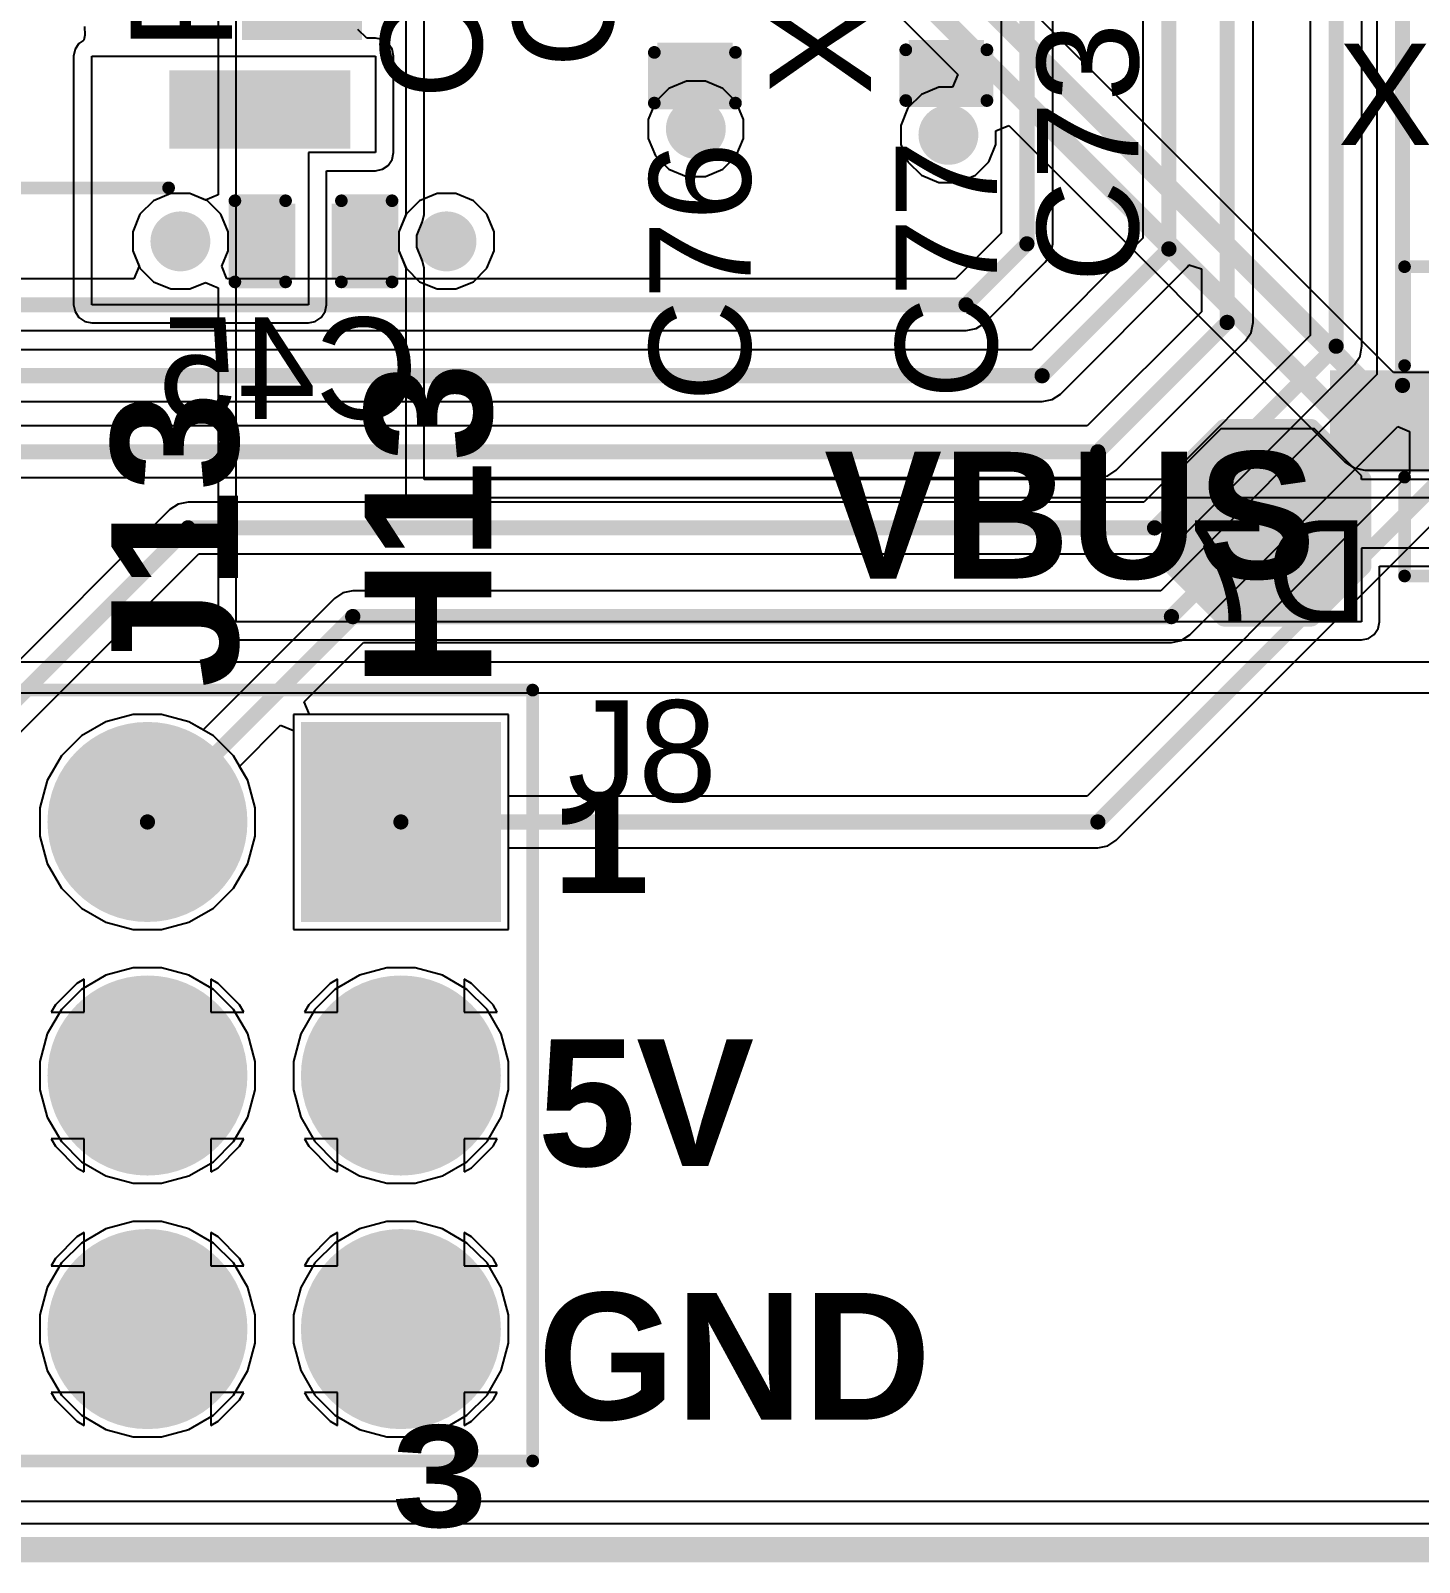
# Model space of a CAD drawing. Header units: inches. Extents: x 0 to 5376, y 0 to 5416.
# Drawn here: x 27.61 to 41.53, y -0.13 to 15.22 of the extents above; entities that cross this region are included whole.
import ezdxf

# ---------------------------------------------------------------- set-up
doc = ezdxf.new("R2010")
doc.units = ezdxf.units.IN
for name, color, linetype in [('Board Outline', 216, 'Continuous'), ('Bottom Layer', 5, 'Continuous'), ('Bottom Overlay', 54, 'Continuous'), ('Bottom Paste', 16, 'Continuous'), ('Bottom Solder', 6, 'Continuous'), ('Layer 1', 16, 'Continuous'), ('Layer 2', 76, 'Continuous'), ('Multi-Layer', 9, 'Continuous'), ('Pad Holes', 156, 'Continuous'), ('Top Layer', 1, 'Continuous'), ('Top Overlay', 2, 'Continuous'), ('Top Paste', 8, 'Continuous'), ('Top Solder', 216, 'Continuous'), ('Via Holes', 16, 'Continuous')]:
    doc.layers.add(name, color=color, linetype=linetype)
doc.styles.add('Arial', font='', dxfattribs={"height": 0.2})
doc.styles.add('Arial_Bold', font='', dxfattribs={"height": 0.2})
doc.styles.add('Courier New_Bold', font='', dxfattribs={"height": 0.2})
doc.styles.get('Arial').set_extended_font_data('Arial')
doc.styles.get('Arial_Bold').set_extended_font_data('Arial', bold=True)
doc.styles.get('Courier New_Bold').set_extended_font_data('Courier New', bold=True)

msp = doc.modelspace()

# ---------------------------------------------------------------- hatches: boundary and pattern name
at = {"layer": 'Bottom Layer'}
for points in [[(29.1, 14.717), (30.71, 14.717), (30.71, 14.137), (29.1, 14.137)], [(29.743, 12.789), (29.743, 13.424), (30.201, 13.424), (30.201, 12.789)], [(30.683, 12.789), (30.683, 13.424), (31.14, 13.424), (31.14, 12.789)], [(41.649, 11.713), (41.649, 10.893), (40.729, 10.893), (40.729, 11.713)], [(32.218, 6.39), (30.418, 6.39), (30.418, 8.19), (32.218, 8.19)]]:
    msp.add_hatch(color=5, dxfattribs=at).paths.add_polyline_path(points)
h = msp.add_hatch(color=5, dxfattribs=at)
edge = h.paths.add_edge_path()
edge.add_arc((34.274, 14.233), 0.3, 0, 360)
h = msp.add_hatch(color=5, dxfattribs=at)
edge = h.paths.add_edge_path()
edge.add_arc((36.805, 14.173), 0.3, 0, 360)
h = msp.add_hatch(color=5, dxfattribs=at)
edge = h.paths.add_edge_path()
edge.add_arc((29.108, 13.106), 0.3, 0, 360)
h = msp.add_hatch(color=5, dxfattribs=at)
edge = h.paths.add_edge_path()
edge.add_arc((31.775, 13.106), 0.3, 0, 360)
h = msp.add_hatch(color=5, dxfattribs=at)
edge = h.paths.add_edge_path()
edge.add_arc((28.778, 7.29), 0.9, 0, 360)
h = msp.add_hatch(color=5, dxfattribs=at)
edge = h.paths.add_edge_path()
edge.add_arc((28.778, 4.75), 0.9, 0, 360)
h = msp.add_hatch(color=5, dxfattribs=at)
edge = h.paths.add_edge_path()
edge.add_arc((31.318, 4.75), 0.9, 0, 360)
h = msp.add_hatch(color=5, dxfattribs=at)
edge = h.paths.add_edge_path()
edge.add_arc((28.778, 2.21), 0.9, 0, 360)
h = msp.add_hatch(color=5, dxfattribs=at)
edge = h.paths.add_edge_path()
edge.add_arc((31.318, 2.21), 0.9, 0, 360)
at = {"layer": 'Bottom Paste'}
for points in [[(29.1, 14.717), (30.71, 14.717), (30.71, 14.137), (29.1, 14.137)], [(29.743, 12.789), (29.743, 13.424), (30.201, 13.424), (30.201, 12.789)], [(30.683, 12.789), (30.683, 13.424), (31.14, 13.424), (31.14, 12.789)], [(41.649, 11.713), (41.649, 10.893), (40.729, 10.893), (40.729, 11.713)]]:
    msp.add_hatch(color=16, dxfattribs=at).paths.add_polyline_path(points)
at = {"layer": 'Bottom Solder'}
for points in [[(28.998, 14.819), (30.812, 14.819), (30.812, 14.036), (28.998, 14.036)], [(29.683, 12.729), (29.683, 13.484), (30.261, 13.484), (30.261, 12.729)], [(30.623, 12.729), (30.623, 13.484), (31.2, 13.484), (31.2, 12.729)], [(41.751, 11.815), (41.751, 10.791), (40.628, 10.791), (40.628, 11.815)], [(32.32, 6.288), (30.317, 6.288), (30.317, 8.291), (32.32, 8.291)]]:
    msp.add_hatch(color=6, dxfattribs=at).paths.add_polyline_path(points)
h = msp.add_hatch(color=6, dxfattribs=at)
edge = h.paths.add_edge_path()
edge.add_arc((28.778, 7.29), 1.002, 0, 360)
h = msp.add_hatch(color=6, dxfattribs=at)
edge = h.paths.add_edge_path()
edge.add_arc((28.778, 4.75), 1.002, 0, 360)
h = msp.add_hatch(color=6, dxfattribs=at)
edge = h.paths.add_edge_path()
edge.add_arc((31.318, 4.75), 1.002, 0, 360)
h = msp.add_hatch(color=6, dxfattribs=at)
edge = h.paths.add_edge_path()
edge.add_arc((28.778, 2.21), 1.002, 0, 360)
h = msp.add_hatch(color=6, dxfattribs=at)
edge = h.paths.add_edge_path()
edge.add_arc((31.318, 2.21), 1.002, 0, 360)
at = {"layer": 'Layer 1'}
h = msp.add_hatch(color=16, dxfattribs=at)
edge = h.paths.add_edge_path()
edge.add_arc((34.274, 14.233), 0.3, 0, 360)
h = msp.add_hatch(color=16, dxfattribs=at)
edge = h.paths.add_edge_path()
edge.add_arc((36.805, 14.173), 0.3, 0, 360)
h = msp.add_hatch(color=16, dxfattribs=at)
edge = h.paths.add_edge_path()
edge.add_arc((29.108, 13.106), 0.3, 0, 360)
h = msp.add_hatch(color=16, dxfattribs=at)
edge = h.paths.add_edge_path()
edge.add_arc((31.775, 13.106), 0.3, 0, 360)
h = msp.add_hatch(color=16, dxfattribs=at)
edge = h.paths.add_edge_path()
edge.add_arc((28.778, 7.29), 0.9, 0, 360)
msp.add_hatch(color=16, dxfattribs=at).paths.add_polyline_path([(32.218, 6.39), (30.418, 6.39), (30.418, 8.19), (32.218, 8.19)])
h = msp.add_hatch(color=16, dxfattribs=at)
edge = h.paths.add_edge_path()
edge.add_arc((28.778, 4.75), 0.9, 0, 360)
h = msp.add_hatch(color=16, dxfattribs=at)
edge = h.paths.add_edge_path()
edge.add_arc((31.318, 4.75), 0.9, 0, 360)
h = msp.add_hatch(color=16, dxfattribs=at)
edge = h.paths.add_edge_path()
edge.add_arc((28.778, 2.21), 0.9, 0, 360)
h = msp.add_hatch(color=16, dxfattribs=at)
edge = h.paths.add_edge_path()
edge.add_arc((31.318, 2.21), 0.9, 0, 360)
at = {"layer": 'Layer 2'}
h = msp.add_hatch(color=76, dxfattribs=at)
edge = h.paths.add_edge_path()
edge.add_arc((34.274, 14.233), 0.3, 0, 360)
h = msp.add_hatch(color=76, dxfattribs=at)
edge = h.paths.add_edge_path()
edge.add_arc((36.805, 14.173), 0.3, 0, 360)
h = msp.add_hatch(color=76, dxfattribs=at)
edge = h.paths.add_edge_path()
edge.add_arc((29.108, 13.106), 0.3, 0, 360)
h = msp.add_hatch(color=76, dxfattribs=at)
edge = h.paths.add_edge_path()
edge.add_arc((31.775, 13.106), 0.3, 0, 360)
h = msp.add_hatch(color=76, dxfattribs=at)
edge = h.paths.add_edge_path()
edge.add_arc((28.778, 7.29), 0.9, 0, 360)
msp.add_hatch(color=76, dxfattribs=at).paths.add_polyline_path([(32.218, 6.39), (30.418, 6.39), (30.418, 8.19), (32.218, 8.19)])
h = msp.add_hatch(color=76, dxfattribs=at)
edge = h.paths.add_edge_path()
edge.add_arc((28.778, 4.75), 0.9, 0, 360)
h = msp.add_hatch(color=76, dxfattribs=at)
edge = h.paths.add_edge_path()
edge.add_arc((31.318, 4.75), 0.9, 0, 360)
h = msp.add_hatch(color=76, dxfattribs=at)
edge = h.paths.add_edge_path()
edge.add_arc((28.778, 2.21), 0.9, 0, 360)
h = msp.add_hatch(color=76, dxfattribs=at)
edge = h.paths.add_edge_path()
edge.add_arc((31.318, 2.21), 0.9, 0, 360)
at = {"layer": 'Multi-Layer'}
h = msp.add_hatch(color=9, dxfattribs=at)
edge = h.paths.add_edge_path()
edge.add_arc((28.778, 7.29), 0.9, 0, 360)
msp.add_hatch(color=9, dxfattribs=at).paths.add_polyline_path([(32.218, 6.39), (30.418, 6.39), (30.418, 8.19), (32.218, 8.19)])
h = msp.add_hatch(color=9, dxfattribs=at)
edge = h.paths.add_edge_path()
edge.add_arc((28.778, 4.75), 0.9, 0, 360)
h = msp.add_hatch(color=9, dxfattribs=at)
edge = h.paths.add_edge_path()
edge.add_arc((31.318, 4.75), 0.9, 0, 360)
h = msp.add_hatch(color=9, dxfattribs=at)
edge = h.paths.add_edge_path()
edge.add_arc((28.778, 2.21), 0.9, 0, 360)
h = msp.add_hatch(color=9, dxfattribs=at)
edge = h.paths.add_edge_path()
edge.add_arc((31.318, 2.21), 0.9, 0, 360)
at = {"layer": 'Pad Holes'}
h = msp.add_hatch(color=7, dxfattribs=at)
edge = h.paths.add_edge_path()
edge.add_arc((28.778, 7.29), 0.51, 0, 360)
h = msp.add_hatch(color=7, dxfattribs=at)
edge = h.paths.add_edge_path()
edge.add_arc((31.318, 7.29), 0.51, 0, 360)
h = msp.add_hatch(color=7, dxfattribs=at)
edge = h.paths.add_edge_path()
edge.add_arc((28.778, 4.75), 0.51, 0, 360)
h = msp.add_hatch(color=7, dxfattribs=at)
edge = h.paths.add_edge_path()
edge.add_arc((31.318, 4.75), 0.51, 0, 360)
h = msp.add_hatch(color=7, dxfattribs=at)
edge = h.paths.add_edge_path()
edge.add_arc((28.778, 2.21), 0.51, 0, 360)
h = msp.add_hatch(color=7, dxfattribs=at)
edge = h.paths.add_edge_path()
edge.add_arc((31.318, 2.21), 0.51, 0, 360)
at = {"layer": 'Top Layer'}
for points in [[(36.467, 15.063), (37.102, 15.063), (37.102, 14.605), (36.467, 14.605)], [(33.947, 15.037), (34.582, 15.037), (34.582, 14.58), (33.947, 14.58)], [(40.386, 11.049), (39.624, 11.049), (39.243, 10.668), (39.243, 9.906), (39.624, 9.525), (40.386, 9.525), (40.767, 9.906), (40.767, 10.668)], [(32.218, 6.39), (30.418, 6.39), (30.418, 8.19), (32.218, 8.19)]]:
    msp.add_hatch(color=1, dxfattribs=at).paths.add_polyline_path(points)
h = msp.add_hatch(color=1, dxfattribs=at)
edge = h.paths.add_edge_path()
edge.add_arc((34.274, 14.233), 0.3, 0, 360)
h = msp.add_hatch(color=1, dxfattribs=at)
edge = h.paths.add_edge_path()
edge.add_arc((36.805, 14.173), 0.3, 0, 360)
h = msp.add_hatch(color=1, dxfattribs=at)
edge = h.paths.add_edge_path()
edge.add_arc((29.108, 13.106), 0.3, 0, 360)
h = msp.add_hatch(color=1, dxfattribs=at)
edge = h.paths.add_edge_path()
edge.add_arc((31.775, 13.106), 0.3, 0, 360)
h = msp.add_hatch(color=1, dxfattribs=at)
edge = h.paths.add_edge_path()
edge.add_arc((28.778, 7.29), 0.9, 0, 360)
h = msp.add_hatch(color=1, dxfattribs=at)
edge = h.paths.add_edge_path()
edge.add_arc((28.778, 4.75), 0.9, 0, 360)
h = msp.add_hatch(color=1, dxfattribs=at)
edge = h.paths.add_edge_path()
edge.add_arc((31.318, 4.75), 0.9, 0, 360)
h = msp.add_hatch(color=1, dxfattribs=at)
edge = h.paths.add_edge_path()
edge.add_arc((28.778, 2.21), 0.9, 0, 360)
h = msp.add_hatch(color=1, dxfattribs=at)
edge = h.paths.add_edge_path()
edge.add_arc((31.318, 2.21), 0.9, 0, 360)
at = {"layer": 'Top Paste'}
for points in [[(36.467, 15.063), (37.102, 15.063), (37.102, 14.605), (36.467, 14.605)], [(33.947, 15.037), (34.582, 15.037), (34.582, 14.58), (33.947, 14.58)], [(40.386, 11.049), (39.624, 11.049), (39.243, 10.668), (39.243, 9.906), (39.624, 9.525), (40.386, 9.525), (40.767, 9.906), (40.767, 10.668)]]:
    msp.add_hatch(color=8, dxfattribs=at).paths.add_polyline_path(points)
at = {"layer": 'Top Solder'}
for points in [[(30.929, 16.326), (30.929, 15.123), (29.726, 15.123), (29.726, 16.326)], [(33.887, 15.097), (34.642, 15.097), (34.642, 14.52), (33.887, 14.52)], [(36.407, 15.123), (37.162, 15.123), (37.162, 14.545), (36.407, 14.545)], [(40.437, 11.151), (39.573, 11.151), (39.141, 10.719), (39.141, 9.855), (39.573, 9.423), (40.437, 9.423), (40.869, 9.855), (40.869, 10.719)], [(32.32, 6.288), (30.317, 6.288), (30.317, 8.291), (32.32, 8.291)]]:
    msp.add_hatch(color=216, dxfattribs=at).paths.add_polyline_path(points)
h = msp.add_hatch(color=216, dxfattribs=at)
edge = h.paths.add_edge_path()
edge.add_arc((28.778, 7.29), 1.002, 0, 360)
h = msp.add_hatch(color=216, dxfattribs=at)
edge = h.paths.add_edge_path()
edge.add_arc((28.778, 4.75), 1.002, 0, 360)
h = msp.add_hatch(color=216, dxfattribs=at)
edge = h.paths.add_edge_path()
edge.add_arc((31.318, 4.75), 1.002, 0, 360)
h = msp.add_hatch(color=216, dxfattribs=at)
edge = h.paths.add_edge_path()
edge.add_arc((28.778, 2.21), 1.002, 0, 360)
h = msp.add_hatch(color=216, dxfattribs=at)
edge = h.paths.add_edge_path()
edge.add_arc((31.318, 2.21), 1.002, 0, 360)
at = {"layer": 'Via Holes'}
h = msp.add_hatch(color=7, dxfattribs=at)
edge = h.paths.add_edge_path()
edge.add_arc((34.274, 14.233), 0.15, 0, 360)
h = msp.add_hatch(color=7, dxfattribs=at)
edge = h.paths.add_edge_path()
edge.add_arc((36.805, 14.173), 0.15, 0, 360)
h = msp.add_hatch(color=7, dxfattribs=at)
edge = h.paths.add_edge_path()
edge.add_arc((29.108, 13.106), 0.15, 0, 360)
h = msp.add_hatch(color=7, dxfattribs=at)
edge = h.paths.add_edge_path()
edge.add_arc((31.775, 13.106), 0.15, 0, 360)

# ---------------------------------------------------------------- linework, layer by layer
at = {"layer": 'Board Outline', "const_width": 0.254}
msp.add_lwpolyline([(0, 0), (50, 0)], dxfattribs=at)
at = {"layer": 'Bottom Layer'}
for p, q in [((28.146, 15.257), (28.149, 15.172)), ((30.978, 15.142), (30.888, 15.23)), ((28.091, 15.089), (28.052, 15.03)), ((28.14, 15.121), (28.091, 15.089)), ((28.149, 15.172), (28.14, 15.121)), ((31.064, 15.142), (30.978, 15.142)), ((31.134, 15.128), (31.064, 15.142)), ((31.192, 15.089), (31.134, 15.128)), ((31.232, 15.03), (31.192, 15.089)), ((28.052, 15.03), (28.038, 14.961)), ((28.038, 14.961), (28.038, 12.471)), ((28.219, 12.471), (28.219, 14.961)), ((28.219, 14.961), (31.064, 14.961)), ((31.064, 14.961), (31.064, 13.995)), ((31.245, 14.961), (31.232, 15.03)), ((31.245, 13.995), (31.245, 14.961)), ((31.064, 13.995), (30.391, 13.995)), ((30.391, 13.995), (30.391, 12.471)), ((31.232, 13.926), (31.245, 13.995)), ((30.572, 12.471), (30.572, 13.814)), ((30.572, 13.814), (31.064, 13.814)), ((31.064, 13.814), (31.134, 13.828)), ((31.134, 13.828), (31.192, 13.867)), ((31.192, 13.867), (31.232, 13.926)), ((28.038, 12.471), (28.052, 12.402)), ((30.391, 12.471), (28.219, 12.471)), ((30.559, 12.402), (30.572, 12.471)), ((28.052, 12.402), (28.091, 12.343)), ((28.091, 12.343), (28.15, 12.304)), ((28.15, 12.304), (28.219, 12.29)), ((28.219, 12.29), (30.391, 12.29)), ((30.391, 12.29), (30.46, 12.304)), ((30.46, 12.304), (30.519, 12.343)), ((30.519, 12.343), (30.559, 12.402)), ((28.362, 8.294), (28.116, 8.152)), ((28.636, 8.368), (28.362, 8.294)), ((28.92, 8.368), (28.636, 8.368)), ((29.194, 8.294), (28.92, 8.368)), ((29.44, 8.152), (29.194, 8.294)), ((32.396, 8.368), (30.24, 8.368)), ((30.24, 8.368), (30.24, 6.212)), ((32.396, 6.212), (32.396, 8.368)), ((28.116, 8.152), (27.916, 7.952)), ((29.641, 7.952), (29.44, 8.152)), ((27.916, 7.952), (27.774, 7.706)), ((29.783, 7.706), (29.641, 7.952)), ((27.774, 7.706), (27.7, 7.432)), ((29.856, 7.432), (29.783, 7.706)), ((27.7, 7.432), (27.7, 7.148)), ((29.856, 7.148), (29.856, 7.432)), ((27.7, 7.148), (27.774, 6.874)), ((29.783, 6.874), (29.856, 7.148)), ((27.774, 6.874), (27.916, 6.628)), ((29.641, 6.628), (29.783, 6.874)), ((27.916, 6.628), (28.116, 6.427)), ((29.44, 6.427), (29.641, 6.628)), ((28.116, 6.427), (28.362, 6.285)), ((29.194, 6.285), (29.44, 6.427)), ((28.362, 6.285), (28.636, 6.212)), ((28.636, 6.212), (28.92, 6.212)), ((28.92, 6.212), (29.194, 6.285)), ((30.24, 6.212), (32.396, 6.212)), ((28.362, 5.754), (28.116, 5.612)), ((28.636, 5.828), (28.362, 5.754)), ((28.92, 5.828), (28.636, 5.828)), ((29.194, 5.754), (28.92, 5.828)), ((29.44, 5.612), (29.194, 5.754)), ((30.902, 5.754), (30.656, 5.612)), ((31.176, 5.828), (30.902, 5.754)), ((31.46, 5.828), (31.176, 5.828)), ((31.734, 5.754), (31.46, 5.828)), ((31.98, 5.612), (31.734, 5.754)), ((28.116, 5.612), (27.916, 5.412)), ((29.641, 5.412), (29.44, 5.612)), ((30.656, 5.612), (30.456, 5.412)), ((32.181, 5.412), (31.98, 5.612)), ((27.916, 5.412), (27.774, 5.166)), ((29.783, 5.166), (29.641, 5.412)), ((30.456, 5.412), (30.314, 5.166)), ((32.323, 5.166), (32.181, 5.412)), ((27.774, 5.166), (27.7, 4.892)), ((29.856, 4.892), (29.783, 5.166)), ((30.314, 5.166), (30.24, 4.892)), ((32.396, 4.892), (32.323, 5.166)), ((27.7, 4.892), (27.7, 4.608)), ((29.856, 4.608), (29.856, 4.892)), ((30.24, 4.892), (30.24, 4.608)), ((32.396, 4.608), (32.396, 4.892)), ((27.7, 4.608), (27.774, 4.334)), ((29.783, 4.334), (29.856, 4.608)), ((30.24, 4.608), (30.314, 4.334)), ((32.323, 4.334), (32.396, 4.608)), ((27.774, 4.334), (27.916, 4.088)), ((29.641, 4.088), (29.783, 4.334)), ((30.314, 4.334), (30.456, 4.088)), ((32.181, 4.088), (32.323, 4.334)), ((27.916, 4.088), (28.116, 3.887)), ((29.44, 3.887), (29.641, 4.088)), ((30.456, 4.088), (30.656, 3.887)), ((31.98, 3.887), (32.181, 4.088)), ((28.116, 3.887), (28.362, 3.745)), ((29.194, 3.745), (29.44, 3.887)), ((30.656, 3.887), (30.902, 3.745)), ((31.734, 3.745), (31.98, 3.887)), ((28.362, 3.745), (28.636, 3.672)), ((28.92, 3.672), (29.194, 3.745)), ((30.902, 3.745), (31.176, 3.672)), ((31.46, 3.672), (31.734, 3.745)), ((28.636, 3.672), (28.92, 3.672)), ((31.176, 3.672), (31.46, 3.672)), ((28.07, 3.133), (27.855, 2.918)), ((28.143, 3.176), (28.07, 3.133)), ((28.143, 2.845), (28.143, 3.176)), ((29.487, 3.133), (29.413, 3.176)), ((29.413, 3.176), (29.413, 2.845)), ((29.702, 2.918), (29.487, 3.133)), ((30.61, 3.133), (30.395, 2.918)), ((30.683, 3.176), (30.61, 3.133)), ((30.683, 2.845), (30.683, 3.176)), ((32.027, 3.133), (31.953, 3.176)), ((31.953, 3.176), (31.953, 2.845)), ((32.242, 2.918), (32.027, 3.133)), ((27.855, 2.918), (27.812, 2.845)), ((29.744, 2.845), (29.702, 2.918)), ((30.395, 2.918), (30.352, 2.845)), ((32.284, 2.845), (32.242, 2.918)), ((27.812, 2.845), (28.143, 2.845)), ((29.413, 2.845), (29.744, 2.845)), ((30.352, 2.845), (30.683, 2.845)), ((31.953, 2.845), (32.284, 2.845)), ((28.143, 1.575), (27.812, 1.575)), ((27.812, 1.575), (27.855, 1.501)), ((28.143, 1.244), (28.143, 1.575)), ((29.744, 1.575), (29.413, 1.575)), ((29.413, 1.575), (29.413, 1.244)), ((29.702, 1.501), (29.744, 1.575)), ((30.683, 1.575), (30.352, 1.575)), ((30.352, 1.575), (30.395, 1.501)), ((30.683, 1.244), (30.683, 1.575)), ((32.284, 1.575), (31.953, 1.575)), ((31.953, 1.575), (31.953, 1.244)), ((32.242, 1.501), (32.284, 1.575)), ((27.855, 1.501), (28.07, 1.286)), ((29.487, 1.286), (29.702, 1.501)), ((30.395, 1.501), (30.61, 1.286)), ((32.027, 1.286), (32.242, 1.501)), ((28.07, 1.286), (28.143, 1.244)), ((29.413, 1.244), (29.487, 1.286)), ((30.61, 1.286), (30.683, 1.244)), ((31.953, 1.244), (32.027, 1.286)), ((49.741, 0.259), (0.259, 0.259))]:
    msp.add_line(p, q, dxfattribs=at)
at = {"layer": 'Bottom Overlay', "const_width": 0.127}
for points in [[(23.61, 13.642), (28.99, 13.642)], [(29.654, 12.7), (29.654, 13.513)], [(29.654, 13.513), (30.163, 13.513)], [(30.721, 13.513), (31.229, 13.513)], [(31.229, 12.7), (31.229, 13.513)], [(41.377, 12.852), (42.774, 12.852)], [(41.377, 11.862), (41.377, 12.852)], [(29.654, 12.7), (30.163, 12.7)], [(30.721, 12.7), (31.229, 12.7)], [(41.377, 9.754), (41.377, 10.744)], [(41.377, 9.754), (42.774, 9.754)]]:
    msp.add_lwpolyline(points, dxfattribs=at)
at = {"layer": 'Bottom Overlay', "const_width": 0.0635}
for points in [[(28.958, 13.642, 1), (29.022, 13.642, 1)], [(29.623, 13.513, 1), (29.686, 13.513, 1)], [(29.623, 13.513, 1), (29.686, 13.513, 1)], [(30.131, 13.513, 1), (30.194, 13.513, 1)], [(30.69, 13.513, 1), (30.753, 13.513, 1)], [(31.198, 13.513, 1), (31.261, 13.513, 1)], [(31.198, 13.513, 1), (31.261, 13.513, 1)], [(41.345, 12.852, 1), (41.408, 12.852, 1)], [(41.345, 12.852, 1), (41.408, 12.852, 1)], [(29.623, 12.7, 1), (29.686, 12.7, 1)], [(29.623, 12.7, 1), (29.686, 12.7, 1)], [(30.131, 12.7, 1), (30.194, 12.7, 1)], [(30.69, 12.7, 1), (30.753, 12.7, 1)], [(31.198, 12.7, 1), (31.261, 12.7, 1)], [(31.198, 12.7, 1), (31.261, 12.7, 1)], [(41.345, 11.862, 1), (41.408, 11.862, 1)], [(41.345, 10.744, 1), (41.408, 10.744, 1)], [(41.345, 9.754, 1), (41.408, 9.754, 1)], [(41.345, 9.754, 1), (41.408, 9.754, 1)]]:
    msp.add_lwpolyline(points, format="xyb", close=True, dxfattribs=at)
at = {"layer": 'Layer 1'}
for p, q in [((41.097, 22.924), (41.097, 11.771)), ((40.95, 12.056), (40.95, 22.066)), ((38.755, 21.334), (38.755, 13.137)), ((37.333, 20.799), (37.333, 13.188)), ((37.851, 13.081), (37.851, 20.461)), ((40.432, 20.408), (40.432, 12.163)), ((39.858, 12.294), (39.858, 20.284)), ((28.838, 13.511), (28.703, 13.377)), ((29.013, 13.584), (28.838, 13.511)), ((29.203, 13.584), (29.013, 13.584)), ((29.379, 13.511), (29.203, 13.584)), ((29.513, 13.377), (29.379, 13.511)), ((28.703, 13.377), (28.631, 13.201)), ((29.586, 13.201), (29.513, 13.377)), ((28.631, 13.201), (28.631, 13.011)), ((29.586, 13.011), (29.586, 13.201)), ((37.333, 13.188), (36.875, 12.73)), ((38.755, 13.137), (37.637, 12.019)), ((37.831, 12.982), (37.851, 13.081)), ((28.631, 13.011), (28.694, 12.857)), ((29.522, 12.857), (29.586, 13.011)), ((37.166, 12.288), (37.775, 12.898)), ((37.775, 12.898), (37.831, 12.982)), ((28.694, 12.857), (28.643, 12.73)), ((29.574, 12.73), (29.522, 12.857)), ((37.928, 11.577), (39.198, 12.847)), ((39.198, 12.847), (39.213, 12.87)), ((39.213, 12.87), (39.34, 12.831)), ((39.34, 12.831), (39.34, 12.401)), ((28.643, 12.73), (23.8, 12.73)), ((36.875, 12.73), (29.574, 12.73)), ((37.082, 12.232), (37.166, 12.288)), ((39.34, 12.401), (38.196, 11.257)), ((39.838, 12.194), (39.858, 12.294)), ((23.907, 12.212), (36.982, 12.212)), ((36.982, 12.212), (37.082, 12.232)), ((40.432, 12.163), (38.764, 10.495)), ((39.782, 12.11), (39.838, 12.194)), ((37.637, 12.019), (25.629, 12.019)), ((38.486, 10.815), (39.782, 12.11)), ((40.93, 11.956), (40.95, 12.056)), ((39.055, 10.053), (40.874, 11.872)), ((40.874, 11.872), (40.93, 11.956)), ((41.097, 11.771), (38.933, 9.606)), ((37.744, 11.501), (37.844, 11.521)), ((37.844, 11.521), (37.928, 11.577)), ((25.736, 11.501), (37.744, 11.501)), ((38.196, 11.257), (27.407, 11.257)), ((39.223, 9.164), (41.31, 11.251)), ((41.31, 11.251), (41.427, 11.202)), ((41.427, 11.202), (41.427, 10.78)), ((41.427, 10.78), (38.196, 7.549)), ((38.303, 10.739), (38.402, 10.759)), ((38.402, 10.759), (38.486, 10.815)), ((27.514, 10.739), (38.303, 10.739)), ((29.085, 10.475), (29.001, 10.419)), ((29.185, 10.495), (29.085, 10.475)), ((38.764, 10.495), (29.185, 10.495)), ((38.486, 7.107), (41.839, 10.46)), ((29.001, 10.419), (26.795, 8.213)), ((27.161, 7.847), (29.292, 9.977)), ((29.292, 9.977), (38.871, 9.977)), ((38.871, 9.977), (38.971, 9.997)), ((38.971, 9.997), (39.055, 10.053)), ((30.652, 9.53), (29.335, 8.213)), ((30.736, 9.586), (30.652, 9.53)), ((30.836, 9.606), (30.736, 9.586)), ((38.933, 9.606), (30.836, 9.606)), ((30.349, 8.495), (30.943, 9.088)), ((30.943, 9.088), (39.04, 9.088)), ((39.04, 9.088), (39.139, 9.108)), ((39.139, 9.108), (39.223, 9.164)), ((30.402, 8.368), (30.349, 8.495)), ((28.362, 8.294), (28.116, 8.152)), ((28.636, 8.368), (28.362, 8.294)), ((28.92, 8.368), (28.636, 8.368)), ((29.194, 8.294), (28.92, 8.368)), ((29.335, 8.213), (29.194, 8.294)), ((32.396, 8.368), (30.402, 8.368)), ((32.396, 7.549), (32.396, 8.368)), ((28.116, 8.152), (27.916, 7.952)), ((29.701, 7.847), (30.113, 8.259)), ((30.113, 8.259), (30.24, 8.206)), ((30.24, 8.206), (30.24, 6.212)), ((27.916, 7.952), (27.774, 7.706)), ((29.783, 7.706), (29.701, 7.847)), ((27.774, 7.706), (27.7, 7.432)), ((29.856, 7.432), (29.783, 7.706)), ((38.196, 7.549), (32.396, 7.549)), ((27.7, 7.432), (27.7, 7.148)), ((29.856, 7.148), (29.856, 7.432)), ((27.7, 7.148), (27.774, 6.874)), ((29.783, 6.874), (29.856, 7.148)), ((38.402, 7.051), (38.486, 7.107)), ((32.396, 6.212), (32.396, 7.031)), ((32.396, 7.031), (38.303, 7.031)), ((38.303, 7.031), (38.402, 7.051)), ((27.774, 6.874), (27.916, 6.628)), ((29.641, 6.628), (29.783, 6.874)), ((27.916, 6.628), (28.116, 6.427)), ((29.44, 6.427), (29.641, 6.628)), ((28.116, 6.427), (28.362, 6.285)), ((29.194, 6.285), (29.44, 6.427)), ((28.362, 6.285), (28.636, 6.212)), ((28.636, 6.212), (28.92, 6.212)), ((28.92, 6.212), (29.194, 6.285)), ((30.24, 6.212), (32.396, 6.212)), ((28.362, 5.754), (28.116, 5.612)), ((28.636, 5.828), (28.362, 5.754)), ((28.92, 5.828), (28.636, 5.828)), ((29.194, 5.754), (28.92, 5.828)), ((29.44, 5.612), (29.194, 5.754)), ((30.902, 5.754), (30.656, 5.612)), ((31.176, 5.828), (30.902, 5.754)), ((31.46, 5.828), (31.176, 5.828)), ((31.734, 5.754), (31.46, 5.828)), ((31.98, 5.612), (31.734, 5.754)), ((28.116, 5.612), (27.916, 5.412)), ((29.641, 5.412), (29.44, 5.612)), ((30.656, 5.612), (30.456, 5.412)), ((32.181, 5.412), (31.98, 5.612)), ((27.916, 5.412), (27.774, 5.166)), ((29.783, 5.166), (29.641, 5.412)), ((30.456, 5.412), (30.314, 5.166)), ((32.323, 5.166), (32.181, 5.412)), ((27.774, 5.166), (27.7, 4.892)), ((29.856, 4.892), (29.783, 5.166)), ((30.314, 5.166), (30.24, 4.892)), ((32.396, 4.892), (32.323, 5.166)), ((27.7, 4.892), (27.7, 4.608)), ((29.856, 4.608), (29.856, 4.892)), ((30.24, 4.892), (30.24, 4.608)), ((32.396, 4.608), (32.396, 4.892)), ((27.7, 4.608), (27.774, 4.334)), ((29.783, 4.334), (29.856, 4.608)), ((30.24, 4.608), (30.314, 4.334)), ((32.323, 4.334), (32.396, 4.608)), ((27.774, 4.334), (27.916, 4.088)), ((29.641, 4.088), (29.783, 4.334)), ((30.314, 4.334), (30.456, 4.088)), ((32.181, 4.088), (32.323, 4.334)), ((27.916, 4.088), (28.116, 3.887)), ((29.44, 3.887), (29.641, 4.088)), ((30.456, 4.088), (30.656, 3.887)), ((31.98, 3.887), (32.181, 4.088)), ((28.116, 3.887), (28.362, 3.745)), ((29.194, 3.745), (29.44, 3.887)), ((30.656, 3.887), (30.902, 3.745)), ((31.734, 3.745), (31.98, 3.887)), ((28.362, 3.745), (28.636, 3.672)), ((28.92, 3.672), (29.194, 3.745)), ((30.902, 3.745), (31.176, 3.672)), ((31.46, 3.672), (31.734, 3.745)), ((28.636, 3.672), (28.92, 3.672)), ((31.176, 3.672), (31.46, 3.672)), ((28.07, 3.133), (27.855, 2.918)), ((28.143, 3.176), (28.07, 3.133)), ((28.143, 2.845), (28.143, 3.176)), ((29.487, 3.133), (29.413, 3.176)), ((29.413, 3.176), (29.413, 2.845)), ((29.702, 2.918), (29.487, 3.133)), ((30.61, 3.133), (30.395, 2.918)), ((30.683, 3.176), (30.61, 3.133)), ((30.683, 2.845), (30.683, 3.176)), ((32.027, 3.133), (31.953, 3.176)), ((31.953, 3.176), (31.953, 2.845)), ((32.242, 2.918), (32.027, 3.133)), ((27.855, 2.918), (27.812, 2.845)), ((29.744, 2.845), (29.702, 2.918)), ((30.395, 2.918), (30.352, 2.845)), ((32.284, 2.845), (32.242, 2.918)), ((27.812, 2.845), (28.143, 2.845)), ((29.413, 2.845), (29.744, 2.845)), ((30.352, 2.845), (30.683, 2.845)), ((31.953, 2.845), (32.284, 2.845)), ((28.143, 1.575), (27.812, 1.575)), ((27.812, 1.575), (27.855, 1.501)), ((28.143, 1.244), (28.143, 1.575)), ((29.744, 1.575), (29.413, 1.575)), ((29.413, 1.575), (29.413, 1.244)), ((29.702, 1.501), (29.744, 1.575)), ((30.683, 1.575), (30.352, 1.575)), ((30.352, 1.575), (30.395, 1.501)), ((30.683, 1.244), (30.683, 1.575)), ((32.284, 1.575), (31.953, 1.575)), ((31.953, 1.575), (31.953, 1.244)), ((32.242, 1.501), (32.284, 1.575)), ((27.855, 1.501), (28.07, 1.286)), ((29.487, 1.286), (29.702, 1.501)), ((30.395, 1.501), (30.61, 1.286)), ((32.027, 1.286), (32.242, 1.501)), ((28.07, 1.286), (28.143, 1.244)), ((29.413, 1.244), (29.487, 1.286)), ((30.61, 1.286), (30.683, 1.244)), ((31.953, 1.244), (32.027, 1.286)), ((49.741, 0.259), (0.259, 0.259))]:
    msp.add_line(p, q, dxfattribs=at)
at = {"layer": 'Layer 1', "const_width": 0.152}
for points in [[(41.356, 11.663), (41.356, 23.031)], [(40.691, 12.056), (40.691, 22.066)], [(39.599, 12.294), (39.599, 21.958)], [(39.014, 13.03), (39.014, 21.743)], [(37.592, 13.081), (37.592, 20.799)], [(36.982, 12.471), (37.592, 13.081)], [(37.744, 11.76), (39.014, 13.03)], [(23.8, 12.471), (36.982, 12.471)], [(38.303, 10.998), (39.599, 12.294)], [(38.871, 10.236), (40.691, 12.056)], [(25.629, 11.76), (37.744, 11.76)], [(39.04, 9.347), (41.356, 11.663)], [(27.407, 10.998), (38.303, 10.998)], [(38.303, 7.29), (41.686, 10.673)], [(26.238, 7.29), (29.185, 10.236)], [(29.185, 10.236), (38.871, 10.236)], [(28.778, 7.29), (30.836, 9.347)], [(30.836, 9.347), (39.04, 9.347)], [(31.318, 7.29), (38.303, 7.29)]]:
    msp.add_lwpolyline(points, dxfattribs=at)
at = {"layer": 'Layer 1', "const_width": 0.0762}
for points in [[(37.554, 13.081, 1), (37.63, 13.081, 1)], [(37.554, 13.081, 1), (37.63, 13.081, 1)], [(38.976, 13.03, 1), (39.053, 13.03, 1)], [(38.976, 13.03, 1), (39.053, 13.03, 1)], [(36.944, 12.471, 1), (37.02, 12.471, 1)], [(36.944, 12.471, 1), (37.02, 12.471, 1)], [(39.56, 12.294, 1), (39.637, 12.294, 1)], [(39.56, 12.294, 1), (39.637, 12.294, 1)], [(40.653, 12.056, 1), (40.729, 12.056, 1)], [(40.653, 12.056, 1), (40.729, 12.056, 1)], [(37.706, 11.76, 1), (37.782, 11.76, 1)], [(37.706, 11.76, 1), (37.782, 11.76, 1)], [(41.318, 11.663, 1), (41.394, 11.663, 1)], [(41.318, 11.663, 1), (41.394, 11.663, 1)], [(38.265, 10.998, 1), (38.341, 10.998, 1)], [(38.265, 10.998, 1), (38.341, 10.998, 1)], [(29.146, 10.236, 1), (29.223, 10.236, 1)], [(29.146, 10.236, 1), (29.223, 10.236, 1)], [(38.833, 10.236, 1), (38.91, 10.236, 1)], [(38.833, 10.236, 1), (38.91, 10.236, 1)], [(30.797, 9.347, 1), (30.874, 9.347, 1)], [(30.797, 9.347, 1), (30.874, 9.347, 1)], [(39.002, 9.347, 1), (39.078, 9.347, 1)], [(39.002, 9.347, 1), (39.078, 9.347, 1)], [(28.74, 7.29, 1), (28.816, 7.29, 1)], [(31.28, 7.29, 1), (31.356, 7.29, 1)], [(38.265, 7.29, 1), (38.341, 7.29, 1)], [(38.265, 7.29, 1), (38.341, 7.29, 1)]]:
    msp.add_lwpolyline(points, format="xyb", close=True, dxfattribs=at)
at = {"layer": 'Layer 2'}
for p, q in [((41.266, 11.791), (35.769, 17.288)), ((34.876, 16.801), (36.899, 14.778)), ((36.899, 14.778), (36.846, 14.651)), ((34.003, 14.639), (33.869, 14.504)), ((34.179, 14.711), (34.003, 14.639)), ((34.369, 14.711), (34.179, 14.711)), ((34.545, 14.639), (34.369, 14.711)), ((34.679, 14.504), (34.545, 14.639)), ((36.534, 14.578), (36.4, 14.444)), ((36.71, 14.651), (36.534, 14.578)), ((36.846, 14.651), (36.71, 14.651)), ((33.869, 14.504), (33.796, 14.328)), ((34.752, 14.328), (34.679, 14.504)), ((36.4, 14.444), (36.327, 14.268)), ((33.796, 14.328), (33.796, 14.138)), ((34.752, 14.138), (34.752, 14.328)), ((33.796, 14.138), (33.869, 13.963)), ((34.679, 13.963), (34.752, 14.138)), ((36.327, 14.268), (36.327, 14.078)), ((37.282, 14.215), (37.409, 14.267)), ((37.282, 14.078), (37.282, 14.215)), ((37.409, 14.267), (40.778, 10.898)), ((36.327, 14.078), (36.4, 13.903)), ((37.21, 13.903), (37.282, 14.078)), ((33.869, 13.963), (34.003, 13.828)), ((34.003, 13.828), (34.179, 13.756)), ((34.369, 13.756), (34.545, 13.828)), ((34.545, 13.828), (34.679, 13.963)), ((36.4, 13.903), (36.534, 13.768)), ((37.075, 13.768), (37.21, 13.903)), ((34.179, 13.756), (34.369, 13.756)), ((36.534, 13.768), (36.71, 13.695)), ((36.71, 13.695), (36.9, 13.695)), ((36.9, 13.695), (37.075, 13.768)), ((31.505, 13.511), (31.37, 13.377)), ((31.68, 13.584), (31.505, 13.511)), ((31.87, 13.584), (31.68, 13.584)), ((32.046, 13.511), (31.87, 13.584)), ((32.18, 13.377), (32.046, 13.511)), ((31.37, 13.377), (31.298, 13.201)), ((32.253, 13.201), (32.18, 13.377)), ((31.298, 13.201), (31.298, 13.011)), ((32.253, 13.011), (32.253, 13.201)), ((31.298, 13.011), (31.37, 12.836)), ((32.18, 12.836), (32.253, 13.011)), ((31.37, 12.836), (31.505, 12.701)), ((32.046, 12.701), (32.18, 12.836)), ((31.505, 12.701), (31.68, 12.629)), ((31.68, 12.629), (31.87, 12.629)), ((31.87, 12.629), (32.046, 12.701)), ((41.764, 11.791), (41.266, 11.791)), ((40.778, 10.898), (40.778, 10.898)), ((40.778, 10.898), (40.871, 10.837)), ((40.871, 10.837), (40.98, 10.815)), ((40.98, 10.815), (40.98, 10.815)), ((40.98, 10.815), (41.764, 10.815)), ((44.141, 8.89), (21.416, 8.89)), ((21.234, 8.585), (44.475, 8.585)), ((28.362, 8.294), (28.116, 8.152)), ((28.636, 8.368), (28.362, 8.294)), ((28.92, 8.368), (28.636, 8.368)), ((29.194, 8.294), (28.92, 8.368)), ((29.44, 8.152), (29.194, 8.294)), ((32.396, 8.368), (30.24, 8.368)), ((30.24, 8.368), (30.24, 6.212)), ((32.396, 6.212), (32.396, 8.368)), ((28.116, 8.152), (27.916, 7.952)), ((29.641, 7.952), (29.44, 8.152)), ((27.916, 7.952), (27.774, 7.706)), ((29.783, 7.706), (29.641, 7.952)), ((27.774, 7.706), (27.7, 7.432)), ((29.856, 7.432), (29.783, 7.706)), ((27.7, 7.432), (27.7, 7.148)), ((29.856, 7.148), (29.856, 7.432)), ((27.7, 7.148), (27.774, 6.874)), ((29.783, 6.874), (29.856, 7.148)), ((27.774, 6.874), (27.916, 6.628)), ((29.641, 6.628), (29.783, 6.874)), ((27.916, 6.628), (28.116, 6.427)), ((29.44, 6.427), (29.641, 6.628)), ((28.116, 6.427), (28.362, 6.285)), ((29.194, 6.285), (29.44, 6.427)), ((28.362, 6.285), (28.636, 6.212)), ((28.636, 6.212), (28.92, 6.212)), ((28.92, 6.212), (29.194, 6.285)), ((30.24, 6.212), (32.396, 6.212)), ((28.143, 5.716), (28.07, 5.673)), ((28.143, 5.385), (28.143, 5.716)), ((29.487, 5.673), (29.413, 5.716)), ((29.413, 5.716), (29.413, 5.385)), ((30.683, 5.716), (30.61, 5.673)), ((30.683, 5.385), (30.683, 5.716)), ((32.027, 5.673), (31.953, 5.716)), ((31.953, 5.716), (31.953, 5.385)), ((28.07, 5.673), (27.855, 5.458)), ((29.702, 5.458), (29.487, 5.673)), ((30.61, 5.673), (30.395, 5.458)), ((32.242, 5.458), (32.027, 5.673)), ((27.855, 5.458), (27.812, 5.385)), ((27.812, 5.385), (28.143, 5.385)), ((29.413, 5.385), (29.744, 5.385)), ((29.744, 5.385), (29.702, 5.458)), ((30.395, 5.458), (30.352, 5.385)), ((30.352, 5.385), (30.683, 5.385)), ((31.953, 5.385), (32.284, 5.385)), ((32.284, 5.385), (32.242, 5.458)), ((28.143, 4.115), (27.812, 4.115)), ((27.812, 4.115), (27.855, 4.041)), ((27.855, 4.041), (28.07, 3.826)), ((28.143, 3.784), (28.143, 4.115)), ((29.744, 4.115), (29.413, 4.115)), ((29.413, 4.115), (29.413, 3.784)), ((29.487, 3.826), (29.702, 4.041)), ((29.702, 4.041), (29.744, 4.115)), ((30.683, 4.115), (30.352, 4.115)), ((30.352, 4.115), (30.395, 4.041)), ((30.395, 4.041), (30.61, 3.826)), ((30.683, 3.784), (30.683, 4.115)), ((32.284, 4.115), (31.953, 4.115)), ((31.953, 4.115), (31.953, 3.784)), ((32.027, 3.826), (32.242, 4.041)), ((32.242, 4.041), (32.284, 4.115)), ((28.07, 3.826), (28.143, 3.784)), ((29.413, 3.784), (29.487, 3.826)), ((30.61, 3.826), (30.683, 3.784)), ((31.953, 3.784), (32.027, 3.826)), ((28.636, 3.288), (28.362, 3.214)), ((28.92, 3.288), (28.636, 3.288)), ((29.194, 3.214), (28.92, 3.288)), ((31.176, 3.288), (30.902, 3.214)), ((31.46, 3.288), (31.176, 3.288)), ((31.734, 3.214), (31.46, 3.288)), ((28.116, 3.072), (27.916, 2.872)), ((28.362, 3.214), (28.116, 3.072)), ((29.44, 3.072), (29.194, 3.214)), ((29.641, 2.872), (29.44, 3.072)), ((30.656, 3.072), (30.456, 2.872)), ((30.902, 3.214), (30.656, 3.072)), ((31.98, 3.072), (31.734, 3.214)), ((32.181, 2.872), (31.98, 3.072)), ((27.916, 2.872), (27.774, 2.626)), ((29.783, 2.626), (29.641, 2.872)), ((30.456, 2.872), (30.314, 2.626)), ((32.323, 2.626), (32.181, 2.872)), ((27.774, 2.626), (27.7, 2.352)), ((29.856, 2.352), (29.783, 2.626)), ((30.314, 2.626), (30.24, 2.352)), ((32.396, 2.352), (32.323, 2.626)), ((27.7, 2.352), (27.7, 2.068)), ((29.856, 2.068), (29.856, 2.352)), ((30.24, 2.352), (30.24, 2.068)), ((32.396, 2.068), (32.396, 2.352)), ((27.7, 2.068), (27.774, 1.794)), ((29.783, 1.794), (29.856, 2.068)), ((30.24, 2.068), (30.314, 1.794)), ((32.323, 1.794), (32.396, 2.068)), ((27.774, 1.794), (27.916, 1.548)), ((29.641, 1.548), (29.783, 1.794)), ((30.314, 1.794), (30.456, 1.548)), ((32.181, 1.548), (32.323, 1.794)), ((27.916, 1.548), (28.116, 1.347)), ((29.44, 1.347), (29.641, 1.548)), ((30.456, 1.548), (30.656, 1.347)), ((31.98, 1.347), (32.181, 1.548)), ((28.116, 1.347), (28.362, 1.205)), ((29.194, 1.205), (29.44, 1.347)), ((30.656, 1.347), (30.902, 1.205)), ((31.734, 1.205), (31.98, 1.347)), ((28.362, 1.205), (28.636, 1.132)), ((28.636, 1.132), (28.92, 1.132)), ((28.92, 1.132), (29.194, 1.205)), ((30.902, 1.205), (31.176, 1.132)), ((31.176, 1.132), (31.46, 1.132)), ((31.46, 1.132), (31.734, 1.205)), ((49.657, 0.483), (0.259, 0.483))]:
    msp.add_line(p, q, dxfattribs=at)
at = {"layer": 'Layer 2', "const_width": 0.203}
for points in [[(35.484, 17.17), (41.148, 11.506)], [(35.077, 17.002), (40.98, 11.1)], [(41.148, 11.506), (42.055, 11.506)], [(40.98, 11.1), (42.055, 11.1)]]:
    msp.add_lwpolyline(points, dxfattribs=at)
at = {"layer": 'Layer 2', "const_width": 0.102}
for points in [[(41.097, 11.506, 1), (41.199, 11.506, 1)], [(41.097, 11.506, 1), (41.199, 11.506, 1)], [(40.929, 11.1, 1), (41.03, 11.1, 1)], [(40.929, 11.1, 1), (41.03, 11.1, 1)]]:
    msp.add_lwpolyline(points, format="xyb", close=True, dxfattribs=at)
at = {"layer": 'Top Layer'}
for p, q in [((29.486, 16.281), (29.486, 13.571)), ((29.667, 9.296), (29.667, 16.281)), ((31.369, 16.281), (31.369, 13.374)), ((31.55, 13.374), (31.55, 16.281)), ((28.838, 13.511), (28.703, 13.377)), ((29.013, 13.584), (28.838, 13.511)), ((29.203, 13.584), (29.013, 13.584)), ((29.359, 13.52), (29.203, 13.584)), ((29.486, 13.571), (29.359, 13.52)), ((28.703, 13.377), (28.631, 13.201)), ((31.369, 13.374), (31.298, 13.201)), ((31.536, 13.304), (31.55, 13.374)), ((28.631, 13.201), (28.631, 13.011)), ((31.298, 13.201), (31.298, 13.011)), ((31.479, 13.165), (31.536, 13.304)), ((31.479, 13.047), (31.479, 13.165)), ((31.536, 12.908), (31.479, 13.047)), ((28.631, 13.011), (28.703, 12.836)), ((31.298, 13.011), (31.369, 12.839)), ((31.55, 12.839), (31.536, 12.908)), ((28.703, 12.836), (28.838, 12.701)), ((31.369, 12.839), (31.369, 10.541)), ((31.55, 10.722), (31.55, 12.839)), ((28.838, 12.701), (29.013, 12.629)), ((29.013, 12.629), (29.203, 12.629)), ((29.203, 12.629), (29.359, 12.693)), ((29.359, 12.693), (29.486, 12.642)), ((29.486, 12.642), (29.486, 9.296)), ((39.535, 11.227), (39.065, 10.757)), ((40.475, 11.227), (39.535, 11.227)), ((40.945, 10.757), (40.475, 11.227)), ((39.065, 10.757), (39.065, 10.722)), ((40.945, 10.722), (40.945, 10.757)), ((39.065, 10.722), (31.55, 10.722)), ((41.698, 10.722), (40.945, 10.722)), ((31.369, 10.541), (41.938, 10.541)), ((42.628, 10.033), (40.945, 10.033)), ((40.945, 10.033), (40.945, 9.296)), ((41.126, 9.296), (41.126, 9.852)), ((41.126, 9.852), (42.628, 9.852)), ((29.486, 9.296), (29.5, 9.227)), ((29.5, 9.227), (29.539, 9.168)), ((40.945, 9.296), (29.667, 9.296)), ((41.073, 9.168), (41.112, 9.227)), ((41.112, 9.227), (41.126, 9.296)), ((29.539, 9.168), (29.598, 9.129)), ((29.598, 9.129), (29.667, 9.115)), ((29.667, 9.115), (40.945, 9.115)), ((40.945, 9.115), (41.014, 9.129)), ((41.014, 9.129), (41.073, 9.168)), ((28.362, 8.294), (28.116, 8.152)), ((28.636, 8.368), (28.362, 8.294)), ((28.92, 8.368), (28.636, 8.368)), ((29.194, 8.294), (28.92, 8.368)), ((29.44, 8.152), (29.194, 8.294)), ((32.396, 8.368), (30.24, 8.368)), ((30.24, 8.368), (30.24, 6.212)), ((32.396, 6.212), (32.396, 8.368)), ((28.116, 8.152), (27.916, 7.952)), ((29.641, 7.952), (29.44, 8.152)), ((27.916, 7.952), (27.774, 7.706)), ((29.783, 7.706), (29.641, 7.952)), ((27.774, 7.706), (27.7, 7.432)), ((29.856, 7.432), (29.783, 7.706)), ((27.7, 7.432), (27.7, 7.148)), ((29.856, 7.148), (29.856, 7.432)), ((27.7, 7.148), (27.774, 6.874)), ((29.783, 6.874), (29.856, 7.148)), ((27.774, 6.874), (27.916, 6.628)), ((29.641, 6.628), (29.783, 6.874)), ((27.916, 6.628), (28.116, 6.427)), ((29.44, 6.427), (29.641, 6.628)), ((28.116, 6.427), (28.362, 6.285)), ((29.194, 6.285), (29.44, 6.427)), ((28.362, 6.285), (28.636, 6.212)), ((28.636, 6.212), (28.92, 6.212)), ((28.92, 6.212), (29.194, 6.285)), ((30.24, 6.212), (32.396, 6.212)), ((28.362, 5.754), (28.116, 5.612)), ((28.636, 5.828), (28.362, 5.754)), ((28.92, 5.828), (28.636, 5.828)), ((29.194, 5.754), (28.92, 5.828)), ((29.44, 5.612), (29.194, 5.754)), ((30.902, 5.754), (30.656, 5.612)), ((31.176, 5.828), (30.902, 5.754)), ((31.46, 5.828), (31.176, 5.828)), ((31.734, 5.754), (31.46, 5.828)), ((31.98, 5.612), (31.734, 5.754)), ((28.116, 5.612), (27.916, 5.412)), ((29.641, 5.412), (29.44, 5.612)), ((30.656, 5.612), (30.456, 5.412)), ((32.181, 5.412), (31.98, 5.612)), ((27.916, 5.412), (27.774, 5.166)), ((29.783, 5.166), (29.641, 5.412)), ((30.456, 5.412), (30.314, 5.166)), ((32.323, 5.166), (32.181, 5.412)), ((27.774, 5.166), (27.7, 4.892)), ((29.856, 4.892), (29.783, 5.166)), ((30.314, 5.166), (30.24, 4.892)), ((32.396, 4.892), (32.323, 5.166)), ((27.7, 4.892), (27.7, 4.608)), ((29.856, 4.608), (29.856, 4.892)), ((30.24, 4.892), (30.24, 4.608)), ((32.396, 4.608), (32.396, 4.892)), ((27.7, 4.608), (27.774, 4.334)), ((29.783, 4.334), (29.856, 4.608)), ((30.24, 4.608), (30.314, 4.334)), ((32.323, 4.334), (32.396, 4.608)), ((27.774, 4.334), (27.916, 4.088)), ((29.641, 4.088), (29.783, 4.334)), ((30.314, 4.334), (30.456, 4.088)), ((32.181, 4.088), (32.323, 4.334)), ((27.916, 4.088), (28.116, 3.887)), ((29.44, 3.887), (29.641, 4.088)), ((30.456, 4.088), (30.656, 3.887)), ((31.98, 3.887), (32.181, 4.088)), ((28.116, 3.887), (28.362, 3.745)), ((29.194, 3.745), (29.44, 3.887)), ((30.656, 3.887), (30.902, 3.745)), ((31.734, 3.745), (31.98, 3.887)), ((28.362, 3.745), (28.636, 3.672)), ((28.92, 3.672), (29.194, 3.745)), ((30.902, 3.745), (31.176, 3.672)), ((31.46, 3.672), (31.734, 3.745)), ((28.636, 3.672), (28.92, 3.672)), ((31.176, 3.672), (31.46, 3.672)), ((28.07, 3.133), (27.855, 2.918)), ((28.143, 3.176), (28.07, 3.133)), ((28.143, 2.845), (28.143, 3.176)), ((29.487, 3.133), (29.413, 3.176)), ((29.413, 3.176), (29.413, 2.845)), ((29.702, 2.918), (29.487, 3.133)), ((30.61, 3.133), (30.395, 2.918)), ((30.683, 3.176), (30.61, 3.133)), ((30.683, 2.845), (30.683, 3.176)), ((32.027, 3.133), (31.953, 3.176)), ((31.953, 3.176), (31.953, 2.845)), ((32.242, 2.918), (32.027, 3.133)), ((27.855, 2.918), (27.812, 2.845)), ((29.744, 2.845), (29.702, 2.918)), ((30.395, 2.918), (30.352, 2.845)), ((32.284, 2.845), (32.242, 2.918)), ((27.812, 2.845), (28.143, 2.845)), ((29.413, 2.845), (29.744, 2.845)), ((30.352, 2.845), (30.683, 2.845)), ((31.953, 2.845), (32.284, 2.845)), ((28.143, 1.575), (27.812, 1.575)), ((27.812, 1.575), (27.855, 1.501)), ((28.143, 1.244), (28.143, 1.575)), ((29.744, 1.575), (29.413, 1.575)), ((29.413, 1.575), (29.413, 1.244)), ((29.702, 1.501), (29.744, 1.575)), ((30.683, 1.575), (30.352, 1.575)), ((30.352, 1.575), (30.395, 1.501)), ((30.683, 1.244), (30.683, 1.575)), ((32.284, 1.575), (31.953, 1.575)), ((31.953, 1.575), (31.953, 1.244)), ((32.242, 1.501), (32.284, 1.575)), ((27.855, 1.501), (28.07, 1.286)), ((29.487, 1.286), (29.702, 1.501)), ((30.395, 1.501), (30.61, 1.286)), ((32.027, 1.286), (32.242, 1.501)), ((28.07, 1.286), (28.143, 1.244)), ((29.413, 1.244), (29.487, 1.286)), ((30.61, 1.286), (30.683, 1.244)), ((31.953, 1.244), (32.027, 1.286)), ((49.741, 0.259), (0.259, 0.259))]:
    msp.add_line(p, q, dxfattribs=at)
at = {"layer": 'Top Overlay'}
for points, const_width in [([(33.858, 14.491), (33.858, 14.999)], 0.127), ([(34.671, 14.491), (34.671, 14.999)], 0.127), ([(36.378, 14.517), (36.378, 15.025)], 0.127), ([(37.191, 14.517), (37.191, 15.025)], 0.127), ([(36.378, 14.517), (37.191, 14.517)], 0.127), ([(33.858, 14.491), (34.671, 14.491)], 0.127), ([(39.065, 10.719), (39.573, 11.227)], 0.2), ([(39.573, 11.227), (40.437, 11.227)], 0.2), ([(40.437, 11.227), (40.945, 10.719)], 0.2), ([(39.065, 9.855), (39.065, 10.719)], 0.2), ([(40.945, 9.855), (40.945, 10.719)], 0.2), ([(39.065, 9.855), (39.573, 9.347)], 0.2), ([(40.437, 9.347), (40.945, 9.855)], 0.2), ([(39.573, 9.347), (40.437, 9.347)], 0.2), ([(17.297, 8.611), (32.639, 8.611)], 0.127), ([(32.639, 0.889), (32.639, 8.611)], 0.127), ([(17.297, 0.889), (32.639, 0.889)], 0.127)]:
    msp.add_lwpolyline(points, dxfattribs=dict(at, const_width=const_width))
for points, const_width in [([(33.826, 14.999, 1), (33.89, 14.999, 1)], 0.0635), ([(34.639, 14.999, 1), (34.703, 14.999, 1)], 0.0635), ([(36.346, 15.025, 1), (36.41, 15.025, 1)], 0.0635), ([(37.159, 15.025, 1), (37.223, 15.025, 1)], 0.0635), ([(36.346, 14.517, 1), (36.41, 14.517, 1)], 0.0635), ([(36.346, 14.517, 1), (36.41, 14.517, 1)], 0.0635), ([(37.159, 14.517, 1), (37.223, 14.517, 1)], 0.0635), ([(37.159, 14.517, 1), (37.223, 14.517, 1)], 0.0635), ([(33.826, 14.491, 1), (33.89, 14.491, 1)], 0.0635), ([(33.826, 14.491, 1), (33.89, 14.491, 1)], 0.0635), ([(34.639, 14.491, 1), (34.703, 14.491, 1)], 0.0635), ([(34.639, 14.491, 1), (34.703, 14.491, 1)], 0.0635), ([(39.523, 11.227, 1), (39.623, 11.227, 1)], 0.1), ([(39.523, 11.227, 1), (39.623, 11.227, 1)], 0.1), ([(40.387, 11.227, 1), (40.487, 11.227, 1)], 0.1), ([(40.387, 11.227, 1), (40.487, 11.227, 1)], 0.1), ([(39.015, 10.719, 1), (39.115, 10.719, 1)], 0.1), ([(39.015, 10.719, 1), (39.115, 10.719, 1)], 0.1), ([(40.895, 10.719, 1), (40.995, 10.719, 1)], 0.1), ([(40.895, 10.719, 1), (40.995, 10.719, 1)], 0.1), ([(39.015, 9.855, 1), (39.115, 9.855, 1)], 0.1), ([(39.015, 9.855, 1), (39.115, 9.855, 1)], 0.1), ([(40.895, 9.855, 1), (40.995, 9.855, 1)], 0.1), ([(40.895, 9.855, 1), (40.995, 9.855, 1)], 0.1), ([(39.523, 9.347, 1), (39.623, 9.347, 1)], 0.1), ([(39.523, 9.347, 1), (39.623, 9.347, 1)], 0.1), ([(40.387, 9.347, 1), (40.487, 9.347, 1)], 0.1), ([(40.387, 9.347, 1), (40.487, 9.347, 1)], 0.1), ([(32.607, 8.611, 1), (32.671, 8.611, 1)], 0.0635), ([(32.607, 8.611, 1), (32.671, 8.611, 1)], 0.0635), ([(32.607, 0.889, 1), (32.671, 0.889, 1)], 0.0635), ([(32.607, 0.889, 1), (32.671, 0.889, 1)], 0.0635)]:
    msp.add_lwpolyline(points, format="xyb", close=True, dxfattribs=dict(at, const_width=const_width))

# ---------------------------------------------------------------- texts
at = {"layer": 'Bottom Overlay', "style": 'Arial', "text_generation_flag": 2}
for s, p in [('C45', (31.491, 11.328)), ('D7', (41.02, 9.297))]:
    msp.add_text(s, height=1.016, dxfattribs=at).set_placement(p)
at = {"layer": 'Top Overlay'}
for s, height, rotation, style, p in [('C31', 1.016, 90, 'Arial', (33.452, 14.842)), ('C30', 1.016, 90, 'Arial', (32.131, 14.53)), ('F1', 1.016, 90, 'Arial', (29.625, 15.02)), ('X3', 1.016, 90, 'Arial', (36.03, 14.572)), ('C73', 1.016, 90, 'Arial', (38.709, 12.692)), ('C76', 1.016, 90, 'Arial', (34.823, 11.498)), ('C77', 1.016, 90, 'Arial', (37.292, 11.524)), ('H13', 1.27, 90, 'Arial_Bold', (32.225, 8.635)), ('J13', 1.27, 90, 'Arial_Bold', (29.685, 8.635)), ('VBUS', 1.27, 360, 'Arial_Bold', (35.559, 9.728)), ('1', 1.016, 360, 'Courier New_Bold', (32.817, 6.579)), ('5V', 1.27, 360, 'Arial_Bold', (32.689, 3.843)), ('GND', 1.27, 360, 'Arial_Bold', (32.689, 1.303)), ('3', 1.016, 360, 'Courier New_Bold', (31.191, 0.229))]:
    msp.add_text(s, height=height, rotation=rotation, dxfattribs=dict(at, style=style)).set_placement(p)
at = {"layer": 'Top Overlay', "style": 'Arial'}
for s, p in [('X2', (40.708, 14.072)), ('J8', (32.986, 7.493))]:
    msp.add_text(s, height=1.016, dxfattribs=at).set_placement(p)

doc.saveas('drawing.dxf')
